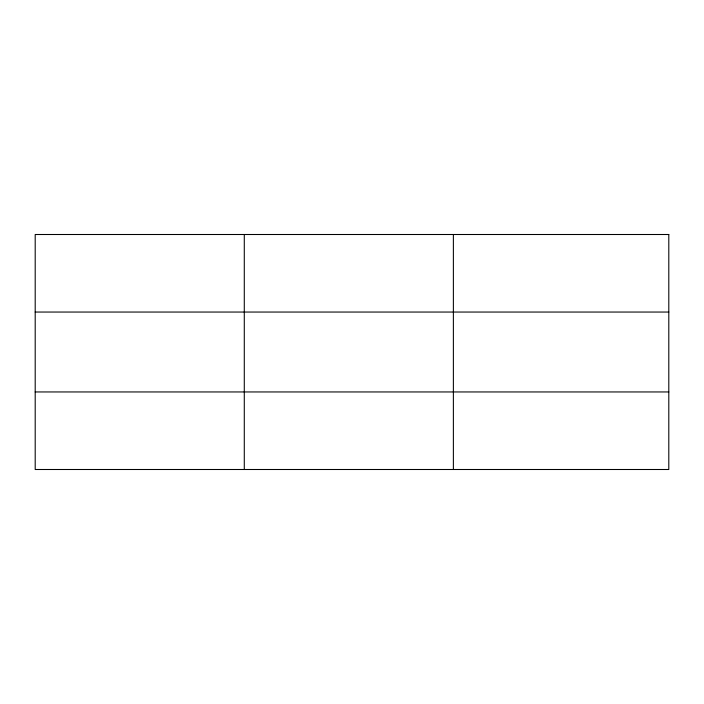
<?xml version="1.0" encoding="UTF-8"?>
<svg xmlns="http://www.w3.org/2000/svg" width="704" height="704" viewBox="0 0 704 704"><rect width="100%" height="100%" fill="white"/><g stroke="black" fill="none" stroke-linecap="round" stroke-linejoin="round"><path stroke-width="1.06" d="M244.288 234.502L244.288 469.498M453.376 234.502L453.376 469.498M35.2 312.048L668.8 312.048M35.2 391.952L668.8 391.952M668.8 234.502L668.8 469.498L35.2 469.498L35.2 234.502L668.8 234.502"/></g></svg>
